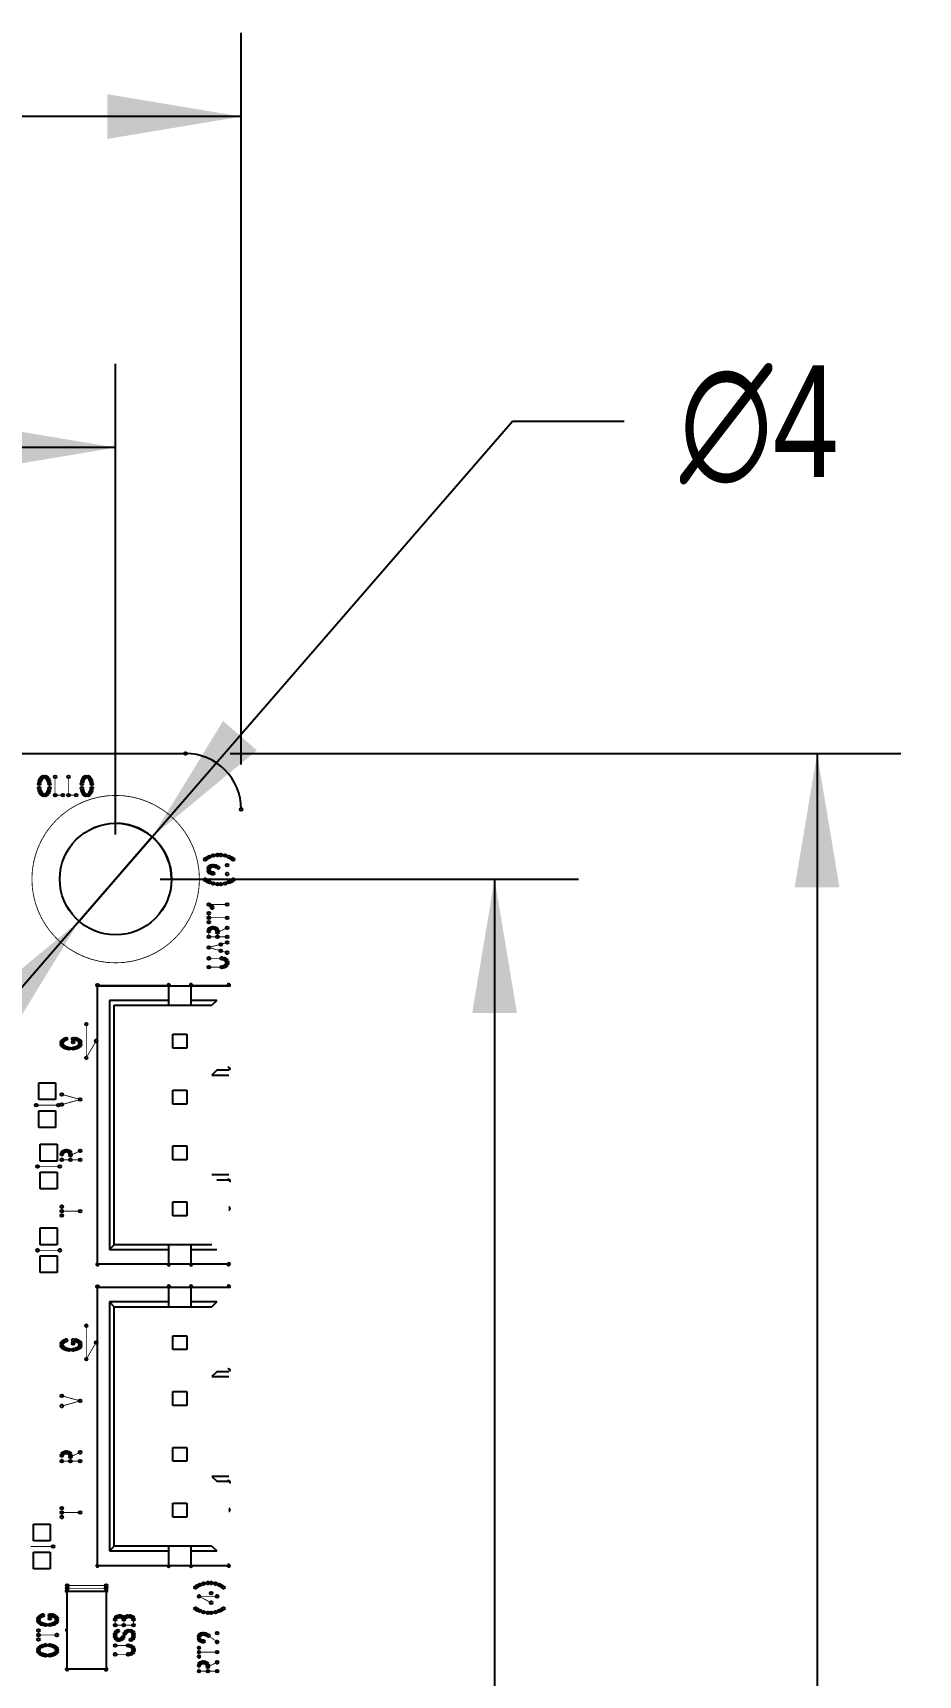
# Model space of a CAD drawing. Header units: millimetres. Extents: x 0 to 297, y 0 to 210.
# Drawn here: x 114.8 to 146.6, y 107.8 to 166.6 of the extents above; entities that cross this region are included whole.
import ezdxf

# ---------------------------------------------------------------- set-up
doc = ezdxf.new("R2010")
doc.units = ezdxf.units.MM
doc.header["$LTSCALE"] = 16.335
doc.layers.get('0').update_dxf_attribs({"linetype": 'CONTINUOUS'})
doc.layers.add('1', color=7, linetype='CONTINUOUS')
doc.styles.get("Standard").update_dxf_attribs({"font": 'txt', "width": 0.8})
doc.styles.add('TEXTSTYLE_1', font='gdt', dxfattribs={"width": 0.8})
doc.dimstyles.new('DIMSTYLE_2', dxfattribs={"dimtxt": 4, "dimasz": 4.8, "dimexe": 3, "dimexo": 1.6, "dimtad": 0, "dimtih": 1, "dimtoh": 1, "dimdsep": 46, "dimtxsty": 'Standard', "dimblk": '_FILLED', "dimblk1": '_FILLED', "dimblk2": '_FILLED', "dimcen": 0.09, "dimadec": 0, "dimazin": 0, "dimtp": 0.1, "dimtm": 0.1, "dimtfac": 1, "dimtmove": 0, "dimatfit": 2, "dimldrblk": '_FILLED', "dimfxl": 1, "dimtolj": 1, "dimarcsym": 0})
doc.dimstyles.new('DIMSTYLE_3', dxfattribs={"dimtxt": 4, "dimasz": 4.8, "dimexe": 3, "dimexo": 1.6, "dimgap": 2, "dimtad": 0, "dimtih": 1, "dimtoh": 1, "dimdsep": 46, "dimtxsty": 'Standard', "dimblk": '_FILLED', "dimblk1": '_FILLED', "dimblk2": '_FILLED', "dimcen": 0.09, "dimadec": 0, "dimazin": 0, "dimtp": 0.3, "dimtm": 0.3, "dimtfac": 1, "dimtofl": 0, "dimtmove": 0, "dimatfit": 3, "dimldrblk": '_FILLED', "dimfxl": 1, "dimtolj": 1, "dimarcsym": 0})

# ---------------------------------------------------------------- blocks, each defined once
blk = doc.blocks.new('_FILLED')
at = {"color": 0, "linetype": 'ByBlock'}
blk.add_solid([(0, 0), (-1, 0.167), (-1, -0.167)], dxfattribs=at)
blk = doc.blocks.new('*D2')
at = {"color": 2, "linetype": 'Continuous'}
for p, q in [((117.809, 136.289), (132.02, 152.691)), ((132.02, 152.691), (136.02, 152.691)), ((119.119, 137.801), (117.809, 136.289)), ((117.809, 136.289), (110.213, 127.522)), ((116.499, 134.777), (117.809, 136.289))]:
    blk.add_line(p, q, dxfattribs=at)
at = {"color": 2, "linetype": 'Continuous', "xscale": 4.8, "yscale": 4.8, "zscale": 4.8}
for p, rotation in [((119.119, 137.801), 229.0936271237), ((116.499, 134.777), 49.092867898)]:
    blk.add_blockref('_FILLED', p, dxfattribs=dict(at, rotation=rotation))
at = {"color": 2, "linetype": 'Continuous', "insert": (138.02, 154.691), "char_height": 4, "width": 8.53333, "attachment_point": 1, "line_spacing_factor": 0.9, "style": 'TEXTSTYLE_1'}
blk.add_mtext('{\\Fgdt;n}\\Ftxt;4', dxfattribs=at)
blk = doc.blocks.new('*D3')
at = {"color": 2, "linetype": 'Continuous'}
for p, q in [((121.909, 140.789), (145.934, 140.789)), ((142.934, 140.789), (142.934, 107.289)), ((142.934, 65.789), (142.934, 99.289)), ((121.909, 65.789), (145.934, 65.789))]:
    blk.add_line(p, q, dxfattribs=at)
at = {"color": 2, "linetype": 'Continuous', "xscale": 4.8, "yscale": 4.8, "zscale": 4.8}
for p, rotation in [((142.934, 140.789), 90), ((142.934, 65.789), 270)]:
    blk.add_blockref('_FILLED', p, dxfattribs=dict(at, rotation=rotation))
at = {"color": 2, "linetype": 'Continuous', "insert": (142.934, 105.289), "char_height": 4, "width": 6.4, "attachment_point": 2, "line_spacing_factor": 0.9}
blk.add_mtext('75', dxfattribs=at)
blk = doc.blocks.new('*D4')
at = {"color": 2, "linetype": 'Continuous'}
for p, q in [((119.409, 136.289), (134.382, 136.289)), ((131.382, 136.289), (131.382, 107.288)), ((131.382, 70.288), (131.382, 99.288)), ((119.409, 70.288), (134.382, 70.288))]:
    blk.add_line(p, q, dxfattribs=at)
at = {"color": 2, "linetype": 'Continuous', "xscale": 4.8, "yscale": 4.8, "zscale": 4.8}
for p, rotation in [((131.382, 136.289), 90), ((131.382, 70.288), 270)]:
    blk.add_blockref('_FILLED', p, dxfattribs=dict(at, rotation=rotation))
at = {"color": 2, "linetype": 'Continuous', "insert": (131.382, 105.288), "char_height": 4, "width": 6.4, "attachment_point": 2, "line_spacing_factor": 0.9}
blk.add_mtext('66', dxfattribs=at)
blk = doc.blocks.new('*D5')
at = {"color": 2, "linetype": 'Continuous'}
for p, q in [((21.809, 137.888), (21.809, 154.75)), ((117.809, 137.888), (117.809, 154.75)), ((21.809, 151.75), (64.609, 151.75)), ((117.809, 151.75), (75.009, 151.75))]:
    blk.add_line(p, q, dxfattribs=at)
at = {"color": 2, "linetype": 'Continuous', "xscale": 4.8, "yscale": 4.8, "zscale": 4.8, "rotation": 180}
blk.add_blockref('_FILLED', (21.809, 151.75), dxfattribs=at)
at = {"color": 2, "linetype": 'Continuous', "xscale": 4.8, "yscale": 4.8, "zscale": 4.8}
blk.add_blockref('_FILLED', (117.809, 151.75), dxfattribs=at)
at = {"color": 2, "linetype": 'Continuous', "insert": (69.809, 153.75), "char_height": 4, "width": 6.4, "attachment_point": 2, "line_spacing_factor": 0.9}
blk.add_mtext('96', dxfattribs=at)
blk = doc.blocks.new('*D6')
at = {"color": 2, "linetype": 'Continuous'}
for p, q in [((17.309, 140.389), (17.309, 166.61)), ((122.309, 140.389), (122.309, 166.61)), ((17.309, 163.61), (63.009, 163.61)), ((122.309, 163.61), (76.609, 163.61))]:
    blk.add_line(p, q, dxfattribs=at)
at = {"color": 2, "linetype": 'Continuous', "xscale": 4.8, "yscale": 4.8, "zscale": 4.8, "rotation": 180}
blk.add_blockref('_FILLED', (17.309, 163.61), dxfattribs=at)
at = {"color": 2, "linetype": 'Continuous', "xscale": 4.8, "yscale": 4.8, "zscale": 4.8}
blk.add_blockref('_FILLED', (122.309, 163.61), dxfattribs=at)
at = {"color": 2, "linetype": 'Continuous', "insert": (69.809, 165.61), "char_height": 4, "width": 9.6, "attachment_point": 2, "line_spacing_factor": 0.9}
blk.add_mtext('105', dxfattribs=at)

msp = doc.modelspace()

# ---------------------------------------------------------------- linework, layer by layer
at = {"color": 2, "linetype": 'Continuous'}
msp.add_arc((117.809, 136.289), 2, 0, 87.75318, dxfattribs=at)
at = {"layer": '1', "color": 7, "linetype": 'Continuous'}
for p, q in [((19.309, 140.789), (120.309, 140.789)), ((117.159, 132.469), (121.859, 132.469)), ((117.159, 122.489), (117.159, 132.469)), ((119.709, 131.769), (119.709, 132.469)), ((120.509, 131.769), (120.509, 132.469)), ((119.709, 131.939), (117.589, 131.939)), ((117.589, 131.939), (117.589, 123.019)), ((121.429, 131.939), (120.509, 131.939)), ((121.429, 131.939), (121.259, 131.769)), ((117.759, 131.769), (121.259, 131.769)), ((117.759, 123.189), (117.759, 131.769)), ((119.859, 130.729), (120.359, 130.729)), ((119.859, 130.229), (119.859, 130.729)), ((120.359, 130.729), (120.359, 130.229)), ((120.359, 130.229), (119.859, 130.229)), ((115.059, 128.988), (115.659, 128.988)), ((115.059, 128.388), (115.059, 128.988)), ((115.659, 128.988), (115.659, 128.388)), ((121.429, 129.439), (121.259, 129.269)), ((121.259, 129.269), (121.859, 129.269)), ((121.859, 129.439), (121.429, 129.439)), ((115.659, 128.388), (115.059, 128.388)), ((119.859, 128.729), (120.359, 128.729)), ((119.859, 128.229), (119.859, 128.729)), ((120.359, 128.729), (120.359, 128.229)), ((115.059, 127.988), (115.659, 127.988)), ((115.059, 127.388), (115.059, 127.988)), ((115.659, 127.988), (115.659, 127.388)), ((120.359, 128.229), (119.859, 128.229)), ((115.659, 127.388), (115.059, 127.388)), ((115.109, 126.788), (115.709, 126.788)), ((115.109, 126.188), (115.109, 126.788)), ((115.709, 126.788), (115.709, 126.188)), ((119.859, 126.729), (120.359, 126.729)), ((119.859, 126.229), (119.859, 126.729)), ((120.359, 126.729), (120.359, 126.229)), ((115.709, 126.188), (115.109, 126.188)), ((120.359, 126.229), (119.859, 126.229)), ((115.109, 125.788), (115.709, 125.788)), ((115.109, 125.188), (115.109, 125.788)), ((115.709, 125.788), (115.709, 125.188)), ((121.859, 125.689), (121.259, 125.689)), ((121.429, 125.519), (121.859, 125.519)), ((115.709, 125.188), (115.109, 125.188)), ((119.859, 124.729), (120.359, 124.729)), ((119.859, 124.229), (119.859, 124.729)), ((120.359, 124.229), (119.859, 124.229)), ((120.359, 124.729), (120.359, 124.229)), ((115.109, 123.788), (115.709, 123.788)), ((115.109, 123.188), (115.109, 123.788)), ((115.709, 123.788), (115.709, 123.188)), ((115.709, 123.188), (115.109, 123.188)), ((117.589, 123.019), (117.759, 123.189)), ((117.589, 123.019), (119.709, 123.019)), ((121.259, 123.189), (117.759, 123.189)), ((119.709, 122.489), (119.709, 123.189)), ((120.509, 122.489), (120.509, 123.189)), ((120.509, 123.019), (121.429, 123.019)), ((115.109, 122.788), (115.709, 122.788)), ((115.109, 122.188), (115.109, 122.788)), ((115.709, 122.788), (115.709, 122.188)), ((121.859, 122.489), (117.159, 122.489)), ((115.709, 122.188), (115.109, 122.188)), ((117.159, 121.669), (121.859, 121.669)), ((117.159, 111.689), (117.159, 121.669)), ((119.709, 120.969), (119.709, 121.669)), ((120.509, 120.969), (120.509, 121.669)), ((119.709, 121.139), (117.589, 121.139)), ((117.589, 121.139), (117.589, 112.219)), ((117.589, 121.139), (117.759, 120.969)), ((117.759, 112.389), (117.759, 120.969)), ((117.759, 120.969), (121.259, 120.969)), ((121.429, 121.139), (120.509, 121.139)), ((121.429, 121.139), (121.259, 120.969)), ((119.859, 119.929), (120.359, 119.929)), ((119.859, 119.429), (119.859, 119.929)), ((120.359, 119.929), (120.359, 119.429)), ((120.359, 119.429), (119.859, 119.429)), ((121.429, 118.639), (121.259, 118.469)), ((121.259, 118.469), (121.859, 118.469)), ((121.859, 118.639), (121.429, 118.639)), ((119.859, 117.929), (120.359, 117.929)), ((119.859, 117.429), (119.859, 117.929)), ((120.359, 117.929), (120.359, 117.429)), ((120.359, 117.429), (119.859, 117.429)), ((119.859, 115.929), (120.359, 115.929)), ((119.859, 115.429), (119.859, 115.929)), ((120.359, 115.929), (120.359, 115.429)), ((120.359, 115.429), (119.859, 115.429)), ((121.859, 114.889), (121.259, 114.889)), ((121.259, 114.889), (121.429, 114.719)), ((121.429, 114.719), (121.859, 114.719)), ((119.859, 113.929), (120.359, 113.929)), ((119.859, 113.429), (119.859, 113.929)), ((120.359, 113.929), (120.359, 113.429)), ((114.868, 113.178), (115.468, 113.178)), ((114.868, 112.578), (114.868, 113.178)), ((115.468, 113.178), (115.468, 112.578)), ((120.359, 113.429), (119.859, 113.429)), ((115.468, 112.578), (114.868, 112.578)), ((114.868, 112.178), (115.468, 112.178)), ((114.868, 111.578), (114.868, 112.178)), ((115.468, 112.178), (115.468, 111.578)), ((117.589, 112.219), (117.759, 112.389)), ((117.589, 112.219), (119.709, 112.219)), ((121.259, 112.389), (117.759, 112.389)), ((119.709, 111.689), (119.709, 112.389)), ((120.509, 111.689), (120.509, 112.389)), ((120.509, 112.219), (121.429, 112.219)), ((121.259, 112.389), (121.429, 112.219)), ((115.468, 111.578), (114.868, 111.578)), ((121.859, 111.689), (117.159, 111.689)), ((116.068, 107.979), (116.068, 110.779)), ((116.068, 110.779), (117.468, 110.779)), ((117.468, 110.779), (117.468, 107.979)), ((117.468, 107.979), (116.068, 107.979))]:
    msp.add_line(p, q, dxfattribs=at)
at = {"layer": '1', "color": 9, "linetype": 'Continuous', "const_width": 0.0297}
for points in [[(19.309, 140.788), (120.309, 140.788)], [(115.093, 139.797), (115.071, 139.703)], [(115.071, 139.703), (115.071, 139.547)], [(115.116, 139.86), (115.093, 139.797)], [(115.161, 139.922), (115.116, 139.86)], [(115.207, 139.953), (115.161, 139.922)], [(115.298, 139.953), (115.207, 139.953)], [(115.389, 139.391), (115.411, 139.454)], [(115.411, 139.454), (115.434, 139.547)], [(115.434, 139.547), (115.434, 139.703)], [(115.639, 139.953), (115.639, 139.297)], [(116.116, 139.953), (116.116, 139.297)], [(116.616, 139.797), (116.593, 139.703)], [(116.593, 139.703), (116.593, 139.547)], [(116.639, 139.86), (116.616, 139.797)], [(116.684, 139.922), (116.639, 139.86)], [(116.73, 139.953), (116.684, 139.922)], [(116.821, 139.953), (116.73, 139.953)], [(116.912, 139.391), (116.934, 139.454)], [(116.934, 139.454), (116.957, 139.547)], [(116.957, 139.547), (116.957, 139.703)], [(115.207, 139.297), (115.298, 139.297)], [(115.298, 139.297), (115.343, 139.329)], [(115.343, 139.329), (115.389, 139.391)], [(115.639, 139.297), (115.912, 139.297)], [(116.116, 139.297), (116.389, 139.297)], [(116.73, 139.297), (116.821, 139.297)], [(116.821, 139.297), (116.866, 139.329)], [(116.866, 139.329), (116.912, 139.391)], [(121.175, 137.086), (121.3, 137.131)], [(121.3, 137.131), (121.456, 137.154)], [(121.456, 137.154), (121.581, 137.154)], [(121.581, 137.154), (121.737, 137.131)], [(121.018, 136.995), (121.081, 137.04)], [(121.081, 137.04), (121.175, 137.086)], [(121.144, 136.677), (121.175, 136.722)], [(121.144, 136.586), (121.144, 136.677)], [(121.175, 136.722), (121.206, 136.745)], [(121.206, 136.745), (121.269, 136.767)], [(121.269, 136.495), (121.206, 136.518)], [(121.269, 136.767), (121.331, 136.767)], [(121.175, 136.176), (121.3, 136.131)], [(121.3, 136.495), (121.269, 136.495)], [(121.3, 136.131), (121.456, 136.108)], [(121.456, 136.108), (121.581, 136.108)], [(121.581, 136.108), (121.737, 136.131)], [(121.737, 136.131), (121.862, 136.176)], [(121.862, 136.176), (121.956, 136.222)], [(121.956, 136.222), (122.018, 136.267)], [(121.144, 135.381), (121.8, 135.381)], [(121.144, 134.745), (121.144, 135.063)], [(121.144, 134.904), (121.8, 134.904)], [(121.144, 134.427), (121.175, 134.495)], [(121.144, 134.222), (121.144, 134.427)], [(121.144, 134.222), (121.8, 134.222)], [(121.175, 134.495), (121.206, 134.518)], [(121.206, 134.518), (121.269, 134.54)], [(121.269, 134.54), (121.331, 134.54)], [(121.331, 134.54), (121.394, 134.518)], [(121.456, 134.381), (121.8, 134.54)], [(121.144, 133.836), (121.8, 134.017)], [(121.144, 133.836), (121.8, 133.654)], [(121.612, 133.449), (121.144, 133.449)], [(121.144, 133.131), (121.612, 133.131)], [(121.706, 133.427), (121.612, 133.449)], [(121.612, 133.131), (121.706, 133.154)], [(121.706, 133.154), (121.769, 133.199)], [(121.769, 133.199), (121.8, 133.267)], [(117.159, 132.488), (119.709, 132.488)], [(117.159, 132.469), (117.159, 132.488)], [(119.709, 132.488), (119.709, 132.469)], [(121.859, 132.488), (120.509, 132.488)], [(120.509, 132.488), (120.509, 132.469)], [(116.759, 131.088), (116.759, 129.888)], [(115.916, 130.495), (115.885, 130.449)], [(115.885, 130.449), (115.885, 130.358)], [(115.979, 130.54), (115.916, 130.495)], [(116.041, 130.563), (115.979, 130.54)], [(115.979, 130.267), (116.041, 130.245)], [(116.041, 130.245), (116.135, 130.222)], [(116.135, 130.222), (116.291, 130.222)], [(116.385, 130.563), (116.291, 130.563)], [(116.291, 130.449), (116.291, 130.563)], [(116.291, 130.222), (116.385, 130.245)], [(116.447, 130.54), (116.385, 130.563)], [(116.385, 130.245), (116.447, 130.267)], [(116.447, 130.267), (116.51, 130.313)], [(116.51, 130.313), (116.541, 130.358)], [(116.541, 130.358), (116.541, 130.449)], [(116.759, 129.888), (117.109, 130.488)], [(115.885, 128.574), (116.541, 128.392)], [(115.885, 128.21), (116.541, 128.392)], [(115.759, 128.188), (114.959, 128.188)], [(115.885, 126.438), (115.916, 126.506)], [(115.916, 126.506), (115.947, 126.529)], [(115.947, 126.529), (116.01, 126.552)], [(116.01, 126.552), (116.072, 126.552)], [(116.072, 126.552), (116.135, 126.529)], [(116.135, 126.529), (116.166, 126.506)], [(116.197, 126.392), (116.541, 126.552)], [(115.009, 125.988), (115.809, 125.988)], [(115.885, 126.233), (115.885, 126.438)], [(115.885, 126.233), (116.541, 126.233)], [(116.197, 126.438), (116.197, 126.233)], [(115.885, 124.233), (115.885, 124.552)], [(115.885, 124.392), (116.541, 124.392)], [(115.809, 122.988), (115.009, 122.988)], [(117.159, 121.688), (119.709, 121.688)], [(117.159, 121.669), (117.159, 121.688)], [(119.709, 121.688), (119.709, 121.669)], [(120.509, 121.688), (120.509, 121.669)], [(121.859, 121.688), (120.509, 121.688)], [(116.759, 120.288), (116.759, 119.088)], [(115.916, 119.695), (115.885, 119.649)], [(115.885, 119.649), (115.885, 119.558)], [(115.885, 119.558), (115.916, 119.513)], [(115.979, 119.74), (115.916, 119.695)], [(115.916, 119.513), (115.979, 119.467)], [(116.041, 119.763), (115.979, 119.74)], [(115.979, 119.467), (116.041, 119.445)], [(116.041, 119.445), (116.135, 119.422)], [(116.385, 119.763), (116.291, 119.763)], [(116.291, 119.649), (116.291, 119.763)], [(116.291, 119.422), (116.385, 119.445)], [(116.447, 119.74), (116.385, 119.763)], [(116.385, 119.445), (116.447, 119.467)], [(116.51, 119.695), (116.447, 119.74)], [(116.447, 119.467), (116.51, 119.513)], [(116.541, 119.649), (116.51, 119.695)], [(116.51, 119.513), (116.541, 119.558)], [(116.541, 119.558), (116.541, 119.649)], [(116.759, 119.088), (117.109, 119.688)], [(116.135, 119.422), (116.291, 119.422)], [(115.885, 117.774), (116.541, 117.592)], [(115.885, 117.41), (116.541, 117.592)], [(115.885, 115.638), (115.916, 115.706)], [(115.885, 115.433), (115.885, 115.638)], [(115.885, 115.433), (116.541, 115.433)], [(115.916, 115.706), (115.947, 115.729)], [(115.947, 115.729), (116.01, 115.752)], [(116.01, 115.752), (116.072, 115.752)], [(116.072, 115.752), (116.135, 115.729)], [(116.135, 115.729), (116.166, 115.706)], [(116.166, 115.706), (116.197, 115.638)], [(116.197, 115.593), (116.541, 115.752)], [(116.197, 115.638), (116.197, 115.433)], [(115.885, 113.433), (115.885, 113.752)], [(115.885, 113.593), (116.541, 113.593)], [(114.768, 112.378), (115.568, 112.378)], [(116.068, 110.978), (117.468, 110.978)], [(116.068, 110.778), (116.068, 110.978)], [(117.468, 110.878), (116.068, 110.878)], [(117.468, 110.978), (117.468, 110.778)], [(120.668, 110.908), (120.731, 110.954)], [(120.731, 110.954), (120.825, 110.999)], [(120.825, 110.999), (120.95, 111.045)], [(120.95, 111.045), (121.106, 111.068)], [(121.106, 111.068), (121.231, 111.068)], [(121.231, 111.068), (121.387, 111.045)], [(121.387, 111.045), (121.512, 110.999)], [(121.512, 110.999), (121.606, 110.954)], [(121.606, 110.954), (121.668, 110.908)], [(120.668, 110.158), (120.731, 110.113)], [(120.731, 110.113), (120.825, 110.068)], [(120.794, 110.59), (121.45, 110.59)], [(120.794, 110.59), (121.231, 110.363)], [(120.825, 110.068), (120.95, 110.022)], [(120.95, 110.022), (121.106, 109.999)], [(121.231, 109.999), (121.387, 110.022)], [(121.387, 110.022), (121.512, 110.068)], [(121.512, 110.068), (121.606, 110.113)], [(121.606, 110.113), (121.668, 110.158)], [(115.075, 109.84), (115.044, 109.795)], [(115.044, 109.795), (115.044, 109.704)], [(115.044, 109.704), (115.075, 109.658)], [(115.137, 109.886), (115.075, 109.84)], [(115.075, 109.658), (115.137, 109.613)], [(115.2, 109.908), (115.137, 109.886)], [(115.137, 109.613), (115.2, 109.59)], [(115.2, 109.59), (115.294, 109.567)], [(115.294, 109.567), (115.45, 109.567)], [(115.544, 109.908), (115.45, 109.908)], [(115.45, 109.795), (115.45, 109.908)], [(115.45, 109.567), (115.544, 109.59)], [(115.606, 109.886), (115.544, 109.908)], [(115.544, 109.59), (115.606, 109.613)], [(115.668, 109.84), (115.606, 109.886)], [(115.606, 109.613), (115.668, 109.658)], [(115.7, 109.795), (115.668, 109.84)], [(115.668, 109.658), (115.7, 109.704)], [(115.7, 109.704), (115.7, 109.795)], [(117.794, 109.761), (117.825, 109.829)], [(117.794, 109.556), (117.794, 109.761)], [(117.794, 109.556), (118.45, 109.556)], [(117.825, 109.829), (117.856, 109.852)], [(117.856, 109.852), (117.919, 109.874)], [(117.919, 109.874), (117.981, 109.874)], [(117.981, 109.874), (118.044, 109.852)], [(118.044, 109.852), (118.075, 109.829)], [(118.075, 109.829), (118.106, 109.761)], [(118.106, 109.761), (118.137, 109.829)], [(118.106, 109.556), (118.106, 109.761)], [(118.137, 109.829), (118.169, 109.852)], [(118.169, 109.852), (118.231, 109.874)], [(118.231, 109.874), (118.325, 109.874)], [(118.325, 109.874), (118.387, 109.852)], [(118.387, 109.852), (118.419, 109.829)], [(118.419, 109.829), (118.45, 109.761)], [(118.45, 109.761), (118.45, 109.556)], [(121.106, 109.999), (121.231, 109.999)], [(115.044, 109.045), (115.044, 109.363)], [(115.044, 109.204), (115.7, 109.204)], [(117.825, 109.306), (117.794, 109.238)], [(117.794, 109.238), (117.794, 109.147)], [(117.794, 109.147), (117.825, 109.079)], [(117.887, 109.351), (117.825, 109.306)], [(117.825, 109.079), (117.887, 109.033)], [(117.887, 109.033), (117.95, 109.033)], [(117.95, 109.033), (118.012, 109.056)], [(118.012, 109.056), (118.044, 109.079)], [(118.044, 109.079), (118.075, 109.124)], [(118.075, 109.124), (118.137, 109.261)], [(118.137, 109.261), (118.169, 109.306)], [(118.169, 109.306), (118.2, 109.329)], [(118.2, 109.329), (118.262, 109.351)], [(118.262, 109.351), (118.356, 109.351)], [(118.356, 109.351), (118.419, 109.306)], [(118.419, 109.079), (118.356, 109.033)], [(118.419, 109.306), (118.45, 109.238)], [(118.45, 109.147), (118.419, 109.079)], [(118.45, 109.238), (118.45, 109.147)], [(120.794, 109.158), (120.825, 109.204)], [(120.794, 109.068), (120.794, 109.158)], [(120.825, 109.022), (120.794, 109.068)], [(120.825, 109.204), (120.856, 109.227)], [(120.856, 108.999), (120.825, 109.022)], [(120.856, 109.227), (120.919, 109.249)], [(120.919, 108.977), (120.856, 108.999)], [(120.919, 109.249), (120.981, 109.249)], [(120.95, 108.977), (120.919, 108.977)], [(120.981, 109.249), (121.044, 109.227)], [(121.044, 109.227), (121.137, 109.181)], [(121.137, 109.181), (121.45, 108.954)], [(115.075, 108.749), (115.044, 108.704)], [(115.044, 108.704), (115.044, 108.613)], [(115.044, 108.613), (115.075, 108.567)], [(115.137, 108.795), (115.075, 108.749)], [(115.075, 108.567), (115.137, 108.522)], [(115.2, 108.817), (115.137, 108.795)], [(115.137, 108.522), (115.2, 108.499)], [(115.294, 108.84), (115.2, 108.817)], [(115.2, 108.499), (115.294, 108.476)], [(115.45, 108.84), (115.294, 108.84)], [(115.294, 108.476), (115.45, 108.476)], [(115.544, 108.817), (115.45, 108.84)], [(115.45, 108.476), (115.544, 108.499)], [(115.606, 108.795), (115.544, 108.817)], [(115.544, 108.499), (115.606, 108.522)], [(115.668, 108.749), (115.606, 108.795)], [(115.606, 108.522), (115.668, 108.567)], [(115.7, 108.704), (115.668, 108.749)], [(115.668, 108.567), (115.7, 108.613)], [(115.7, 108.613), (115.7, 108.704)], [(118.262, 108.829), (117.794, 108.829)], [(117.794, 108.511), (118.262, 108.511)], [(118.356, 108.806), (118.262, 108.829)], [(118.262, 108.511), (118.356, 108.533)], [(118.419, 108.761), (118.356, 108.806)], [(118.356, 108.533), (118.419, 108.579)], [(118.45, 108.692), (118.419, 108.761)], [(118.419, 108.579), (118.45, 108.647)], [(118.45, 108.647), (118.45, 108.692)], [(120.794, 108.431), (120.794, 108.749)], [(120.794, 108.59), (121.45, 108.59)], [(117.468, 107.978), (116.068, 107.978)], [(120.794, 108.113), (120.825, 108.181)], [(120.794, 107.908), (120.794, 108.113)], [(120.794, 107.908), (121.45, 107.908)], [(120.825, 108.181), (120.856, 108.204)], [(120.856, 108.204), (120.919, 108.227)], [(120.919, 108.227), (120.981, 108.227)], [(120.981, 108.227), (121.044, 108.204)], [(121.044, 108.204), (121.075, 108.181)], [(121.106, 108.068), (121.45, 108.227)], [(121.106, 108.113), (121.106, 107.908)]]:
    msp.add_lwpolyline(points, dxfattribs=at)
msp.add_lwpolyline([(122.309, 138.788, 0.414214), (120.309, 140.788)], format="xyb", dxfattribs=at)
msp.add_lwpolyline([(114.809, 136.288, 1), (120.809, 136.288, 1)], format="xyb", close=True, dxfattribs=at)
at = {"layer": '1', "color": 7, "linetype": 'Continuous'}
for centre, radius in [((120.309, 140.788), 0.05), ((115.071, 139.703), 0.05), ((115.071, 139.547), 0.05), ((115.093, 139.797), 0.05), ((115.093, 139.454), 0.05), ((115.116, 139.86), 0.05), ((115.161, 139.922), 0.05), ((115.207, 139.953), 0.05), ((115.298, 139.953), 0.05), ((115.343, 139.922), 0.05), ((115.389, 139.86), 0.05), ((115.411, 139.797), 0.05), ((115.411, 139.454), 0.05), ((115.434, 139.703), 0.05), ((115.434, 139.547), 0.05), ((115.639, 139.953), 0.05), ((116.116, 139.953), 0.05), ((116.593, 139.703), 0.05), ((116.593, 139.547), 0.05), ((116.616, 139.797), 0.05), ((116.616, 139.454), 0.05), ((116.639, 139.86), 0.05), ((116.684, 139.922), 0.05), ((116.73, 139.953), 0.05), ((116.821, 139.953), 0.05), ((116.866, 139.922), 0.05), ((116.912, 139.86), 0.05), ((116.934, 139.797), 0.05), ((116.934, 139.454), 0.05), ((116.957, 139.703), 0.05), ((116.957, 139.547), 0.05), ((115.116, 139.391), 0.05), ((115.161, 139.329), 0.05), ((115.207, 139.297), 0.05), ((115.298, 139.297), 0.05), ((115.343, 139.329), 0.05), ((115.389, 139.391), 0.05), ((115.639, 139.297), 0.05), ((115.912, 139.297), 0.05), ((116.116, 139.297), 0.05), ((116.389, 139.297), 0.05), ((116.639, 139.391), 0.05), ((116.684, 139.329), 0.05), ((116.73, 139.297), 0.05), ((116.821, 139.297), 0.05), ((116.866, 139.329), 0.05), ((116.912, 139.391), 0.05), ((117.809, 136.289), 2), ((117.809, 136.288), 2), ((122.309, 138.788), 0.05), ((121.175, 137.086), 0.05), ((121.3, 137.131), 0.05), ((121.456, 137.154), 0.05), ((121.581, 137.154), 0.05), ((121.737, 137.131), 0.05), ((121.862, 137.086), 0.05), ((121.018, 136.995), 0.05), ((121.081, 137.04), 0.05), ((121.144, 136.677), 0.05), ((121.144, 136.586), 0.05), ((121.175, 136.722), 0.05), ((121.175, 136.54), 0.05), ((121.206, 136.745), 0.05), ((121.206, 136.518), 0.05), ((121.269, 136.767), 0.05), ((121.269, 136.495), 0.05), ((121.3, 136.495), 0.05), ((121.331, 136.767), 0.05), ((121.394, 136.745), 0.05), ((121.487, 136.699), 0.05), ((121.8, 136.79), 0.05), ((121.8, 136.472), 0.05), ((121.956, 137.04), 0.05), ((122.018, 136.995), 0.05), ((121.018, 136.267), 0.05), ((121.081, 136.222), 0.05), ((121.175, 136.176), 0.05), ((121.3, 136.131), 0.05), ((121.456, 136.108), 0.05), ((121.581, 136.108), 0.05), ((121.737, 136.131), 0.05), ((121.862, 136.176), 0.05), ((121.956, 136.222), 0.05), ((122.018, 136.267), 0.05), ((121.144, 135.381), 0.05), ((121.237, 135.313), 0.05), ((121.8, 135.381), 0.05), ((121.144, 135.063), 0.05), ((121.144, 134.904), 0.05), ((121.144, 134.745), 0.05), ((121.269, 135.267), 0.05), ((121.8, 134.904), 0.05), ((121.144, 134.427), 0.05), ((121.144, 134.222), 0.05), ((121.175, 134.495), 0.05), ((121.206, 134.518), 0.05), ((121.269, 134.54), 0.05), ((121.331, 134.54), 0.05), ((121.394, 134.518), 0.05), ((121.425, 134.495), 0.05), ((121.456, 134.427), 0.05), ((121.456, 134.381), 0.05), ((121.456, 134.222), 0.05), ((121.8, 134.54), 0.05), ((121.8, 134.222), 0.05), ((121.144, 133.836), 0.05), ((121.581, 133.949), 0.05), ((121.581, 133.722), 0.05), ((121.8, 134.017), 0.05), ((121.8, 133.654), 0.05), ((121.144, 133.449), 0.05), ((121.144, 133.131), 0.05), ((121.612, 133.449), 0.05), ((121.612, 133.131), 0.05), ((121.706, 133.427), 0.05), ((121.706, 133.154), 0.05), ((121.769, 133.381), 0.05), ((121.769, 133.199), 0.05), ((121.8, 133.313), 0.05), ((121.8, 133.267), 0.05), ((117.159, 132.488), 0.05), ((116.759, 131.088), 0.05), ((115.885, 130.449), 0.05), ((115.885, 130.358), 0.05), ((115.916, 130.495), 0.05), ((115.916, 130.313), 0.05), ((115.979, 130.54), 0.05), ((115.979, 130.267), 0.05), ((116.041, 130.563), 0.05), ((116.041, 130.245), 0.05), ((116.135, 130.222), 0.05), ((116.291, 130.563), 0.05), ((116.291, 130.449), 0.05), ((116.291, 130.222), 0.05), ((116.385, 130.563), 0.05), ((116.385, 130.245), 0.05), ((116.447, 130.54), 0.05), ((116.447, 130.267), 0.05), ((116.51, 130.495), 0.05), ((116.51, 130.313), 0.05), ((116.541, 130.449), 0.05), ((116.541, 130.358), 0.05), ((117.109, 130.488), 0.05), ((116.759, 129.888), 0.05), ((115.885, 128.574), 0.05), ((116.541, 128.392), 0.05), ((114.959, 128.188), 0.05), ((115.759, 128.188), 0.05), ((115.885, 128.21), 0.05), ((115.916, 126.506), 0.05), ((115.947, 126.529), 0.05), ((116.01, 126.552), 0.05), ((116.072, 126.552), 0.05), ((116.135, 126.529), 0.05), ((116.166, 126.506), 0.05), ((116.541, 126.552), 0.05), ((115.009, 125.988), 0.05), ((115.809, 125.988), 0.05), ((115.885, 126.438), 0.05), ((115.885, 126.233), 0.05), ((116.197, 126.438), 0.05), ((116.197, 126.392), 0.05), ((116.197, 126.233), 0.05), ((116.541, 126.233), 0.05), ((115.885, 124.552), 0.05), ((115.885, 124.392), 0.05), ((115.885, 124.233), 0.05), ((116.541, 124.392), 0.05), ((115.009, 122.988), 0.05), ((115.809, 122.988), 0.05), ((117.159, 121.688), 0.05), ((116.759, 120.288), 0.05), ((115.885, 119.649), 0.05), ((115.885, 119.558), 0.05), ((115.916, 119.695), 0.05), ((115.916, 119.513), 0.05), ((115.979, 119.74), 0.05), ((115.979, 119.467), 0.05), ((116.041, 119.763), 0.05), ((116.041, 119.445), 0.05), ((116.135, 119.422), 0.05), ((116.291, 119.763), 0.05), ((116.291, 119.649), 0.05), ((116.291, 119.422), 0.05), ((116.385, 119.763), 0.05), ((116.385, 119.445), 0.05), ((116.447, 119.74), 0.05), ((116.447, 119.467), 0.05), ((116.51, 119.695), 0.05), ((116.51, 119.513), 0.05), ((116.541, 119.649), 0.05), ((116.541, 119.558), 0.05), ((117.109, 119.688), 0.05), ((116.759, 119.088), 0.05), ((115.885, 117.774), 0.05), ((115.885, 117.41), 0.05), ((116.541, 117.592), 0.05), ((115.885, 115.638), 0.05), ((115.885, 115.433), 0.05), ((115.916, 115.706), 0.05), ((115.947, 115.729), 0.05), ((116.01, 115.752), 0.05), ((116.072, 115.752), 0.05), ((116.135, 115.729), 0.05), ((116.166, 115.706), 0.05), ((116.197, 115.638), 0.05), ((116.197, 115.593), 0.05), ((116.197, 115.433), 0.05), ((116.541, 115.752), 0.05), ((116.541, 115.433), 0.05), ((115.885, 113.752), 0.05), ((115.885, 113.593), 0.05), ((116.541, 113.593), 0.05), ((115.885, 113.433), 0.05), ((115.568, 112.378), 0.05), ((116.068, 110.978), 0.05), ((116.068, 110.878), 0.05), ((117.468, 110.978), 0.05), ((117.468, 110.878), 0.05), ((120.668, 110.908), 0.05), ((120.731, 110.954), 0.05), ((120.794, 110.59), 0.05), ((120.825, 110.999), 0.05), ((120.95, 111.045), 0.05), ((121.106, 111.068), 0.05), ((121.231, 111.068), 0.05), ((121.231, 110.704), 0.05), ((121.387, 111.045), 0.05), ((121.45, 110.59), 0.05), ((121.512, 110.999), 0.05), ((121.606, 110.954), 0.05), ((121.668, 110.908), 0.05), ((120.668, 110.158), 0.05), ((120.731, 110.113), 0.05), ((120.825, 110.068), 0.05), ((120.95, 110.022), 0.05), ((121.106, 109.999), 0.05), ((121.231, 110.363), 0.05), ((121.231, 109.999), 0.05), ((121.387, 110.022), 0.05), ((121.512, 110.068), 0.05), ((121.606, 110.113), 0.05), ((121.668, 110.158), 0.05), ((115.044, 109.795), 0.05), ((115.044, 109.704), 0.05), ((115.075, 109.84), 0.05), ((115.075, 109.658), 0.05), ((115.137, 109.886), 0.05), ((115.137, 109.613), 0.05), ((115.2, 109.908), 0.05), ((115.2, 109.59), 0.05), ((115.294, 109.567), 0.05), ((115.45, 109.908), 0.05), ((115.45, 109.795), 0.05), ((115.45, 109.567), 0.05), ((115.544, 109.908), 0.05), ((115.544, 109.59), 0.05), ((115.606, 109.886), 0.05), ((115.606, 109.613), 0.05), ((115.668, 109.84), 0.05), ((115.668, 109.658), 0.05), ((115.7, 109.795), 0.05), ((115.7, 109.704), 0.05), ((117.794, 109.761), 0.05), ((117.794, 109.556), 0.05), ((117.825, 109.829), 0.05), ((117.856, 109.852), 0.05), ((117.919, 109.874), 0.05), ((117.981, 109.874), 0.05), ((118.044, 109.852), 0.05), ((118.075, 109.829), 0.05), ((118.106, 109.761), 0.05), ((118.106, 109.556), 0.05), ((118.137, 109.829), 0.05), ((118.169, 109.852), 0.05), ((118.231, 109.874), 0.05), ((118.325, 109.874), 0.05), ((118.387, 109.852), 0.05), ((118.419, 109.829), 0.05), ((118.45, 109.761), 0.05), ((118.45, 109.556), 0.05), ((115.044, 109.363), 0.05), ((115.044, 109.204), 0.05), ((115.044, 109.045), 0.05), ((115.2, 108.817), 0.05), ((115.294, 108.84), 0.05), ((115.45, 108.84), 0.05), ((115.544, 108.817), 0.05), ((115.7, 109.204), 0.05), ((117.794, 109.238), 0.05), ((117.794, 109.147), 0.05), ((117.794, 108.829), 0.05), ((117.825, 109.306), 0.05), ((117.825, 109.079), 0.05), ((117.887, 109.351), 0.05), ((117.887, 109.033), 0.05), ((117.95, 109.033), 0.05), ((118.012, 109.056), 0.05), ((118.044, 109.079), 0.05), ((118.075, 109.124), 0.05), ((118.137, 109.261), 0.05), ((118.169, 109.306), 0.05), ((118.2, 109.329), 0.05), ((118.262, 109.351), 0.05), ((118.262, 108.829), 0.05), ((118.356, 109.351), 0.05), ((118.356, 109.033), 0.05), ((118.419, 109.306), 0.05), ((118.419, 109.079), 0.05), ((118.45, 109.238), 0.05), ((118.45, 109.147), 0.05), ((120.794, 109.158), 0.05), ((120.794, 109.068), 0.05), ((120.825, 109.204), 0.05), ((120.825, 109.022), 0.05), ((120.856, 109.227), 0.05), ((120.856, 108.999), 0.05), ((120.919, 109.249), 0.05), ((120.919, 108.977), 0.05), ((120.95, 108.977), 0.05), ((120.981, 109.249), 0.05), ((121.044, 109.227), 0.05), ((121.137, 109.181), 0.05), ((121.45, 109.272), 0.05), ((121.45, 108.954), 0.05), ((115.044, 108.704), 0.05), ((115.044, 108.613), 0.05), ((115.075, 108.749), 0.05), ((115.075, 108.567), 0.05), ((115.137, 108.795), 0.05), ((115.137, 108.522), 0.05), ((115.2, 108.499), 0.05), ((115.294, 108.476), 0.05), ((115.45, 108.476), 0.05), ((115.544, 108.499), 0.05), ((115.606, 108.795), 0.05), ((115.606, 108.522), 0.05), ((115.668, 108.749), 0.05), ((115.668, 108.567), 0.05), ((115.7, 108.704), 0.05), ((115.7, 108.613), 0.05), ((117.794, 108.511), 0.05), ((118.262, 108.511), 0.05), ((118.356, 108.806), 0.05), ((118.356, 108.533), 0.05), ((118.419, 108.761), 0.05), ((118.419, 108.579), 0.05), ((118.45, 108.692), 0.05), ((118.45, 108.647), 0.05), ((120.794, 108.749), 0.05), ((120.794, 108.59), 0.05), ((120.794, 108.431), 0.05), ((120.919, 108.227), 0.05), ((120.981, 108.227), 0.05), ((121.45, 108.59), 0.05), ((121.45, 108.227), 0.05), ((120.794, 108.113), 0.05), ((120.794, 107.908), 0.05), ((120.825, 108.181), 0.05), ((120.856, 108.204), 0.05), ((121.044, 108.204), 0.05), ((121.075, 108.181), 0.05), ((121.106, 108.113), 0.05), ((121.106, 108.068), 0.05), ((121.106, 107.908), 0.05), ((121.45, 107.908), 0.05)]:
    msp.add_circle(centre, radius, dxfattribs=at)
for centre, radius, start, end in [((120.309, 138.789), 2, 0, 90), ((119.709, 132.488), 0.05, 311.11958, 228.8857), ((120.509, 132.488), 0.05, 303.20856, 228.8857), ((121.859, 132.488), 0.05, 303.20856, 228.8857), ((121.859, 129.488), 0.05, 303.20856, 126.09626), ((121.859, 125.488), 0.05, 305.13369, 124.17112), ((121.859, 124.488), 0.05, 269.74803, 90.25197), ((117.159, 122.488), 0.05, 124.17112, 0.96257), ((119.709, 122.488), 0.05, 180, 0.96257), ((120.509, 122.488), 0.05, 180, 0.96257), ((121.859, 122.488), 0.05, 180, 124.17112), ((119.709, 121.688), 0.05, 310.50724, 229.49424), ((120.509, 121.688), 0.05, 303.20856, 229.49424), ((121.859, 121.688), 0.05, 303.20856, 229.49424), ((121.859, 118.688), 0.05, 303.20856, 126.09626), ((121.859, 114.688), 0.05, 305.13369, 124.17112), ((121.859, 113.688), 0.05, 269.74803, 90.25197), ((117.159, 111.688), 0.05, 124.17112, 0.96257), ((119.709, 111.688), 0.05, 180, 0.96257), ((120.509, 111.688), 0.05, 180, 0.96257), ((121.859, 111.688), 0.05, 180, 124.17112), ((116.068, 110.778), 0.05, 0.96257, 277.31354), ((117.468, 110.778), 0.05, 277.20448, 180), ((116.068, 109.378), 0.05, 98.1085, 277.25425), ((116.068, 107.978), 0.05, 98.09286, 0.96257), ((117.468, 107.978), 0.05, 180, 98.20167)]:
    msp.add_arc(centre, radius, start, end, dxfattribs=at)

# ---------------------------------------------------------------- dimensions: what is measured, and where the dimension line sits
at = {"color": 2, "linetype": 'Continuous'}
for base, p1, p2, angle, picture, middle in [((17.309, 163.61), (122.309, 138.789), (17.309, 138.789), 180, '*D6', (70.309, 163.61)), ((21.809, 151.75), (117.809, 136.288), (21.809, 136.288), 180, '*D5', (69.809, 151.75)), ((142.934, 65.789), (120.309, 140.789), (120.309, 65.789), 270, '*D3', (143.034, 103.289)), ((131.382, 70.288), (117.809, 136.289), (117.809, 70.288), 270, '*D4', (131.382, 103.288))]:
    dim = msp.add_linear_dim(base=base, p1=p1, p2=p2, angle=angle, dimstyle='DIMSTYLE_3', dxfattribs=at)
    dim.commit()
    dim.dimension.update_dxf_attribs({"geometry": picture, "text_midpoint": middle, "dimtype": 160})
dim = msp.add_diameter_dim_2p(p1=(119.119, 137.801), p2=(116.499, 134.777), text='%%c<>', dimstyle='DIMSTYLE_2', override={"dimpost": '<>'}, dxfattribs=at)
dim.commit()
dim.dimension.update_dxf_attribs({"geometry": '*D2', "text_midpoint": (142.287, 152.691), "dimtype": 163})

doc.saveas('drawing.dxf')
